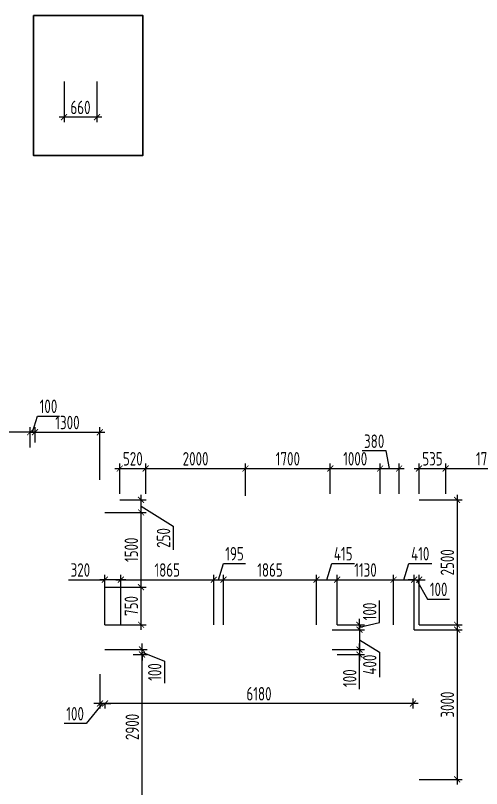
# Model space of a CAD drawing. Header units: millimetres. Extents: x -350007 to 536090, y -888 to 198380.
# Drawn here: x 61749 to 71095, y 112617 to 128109 of the extents above; entities that cross this region are included whole.
import ezdxf

# ---------------------------------------------------------------- set-up
doc = ezdxf.new("R2010")
doc.units = ezdxf.units.MM
doc.layers.add('АР_Размеры нов.', color=15, linetype='Continuous', lineweight=0)
doc.styles.add('ISOCPEUR', font='isocpeur.ttf', dxfattribs={"width": 0.7})
doc.dimstyles.new('R_100', dxfattribs={"dimtxt": 270, "dimasz": 120, "dimexe": 100, "dimexo": 0, "dimgap": 60, "dimtad": 1, "dimdec": 0, "dimrnd": 5, "dimzin": 0, "dimdsep": 46, "dimtxsty": 'ISOCPEUR', "dimblk": 'ARCHTICK', "dimcen": 0, "dimdle": 100, "dimclrd": 256, "dimclre": 256, "dimclrt": 256, "dimadec": 0, "dimazin": 0, "dimtfac": 2, "dimtdec": 0, "dimtofl": 0, "dimtmove": 1, "dimatfit": 3, "dimfxl": 1, "dimtvp": 3, "dimtolj": 1, "dimtzin": 0, "dimarcsym": 0})

# ---------------------------------------------------------------- blocks, each defined once
blk = doc.blocks.new('_ArchTick')
at = {"color": 0, "linetype": 'ByBlock', "const_width": 0.15}
blk.add_lwpolyline([(-0.5, -0.5), (0.5, 0.5)], dxfattribs=at)
blk = doc.blocks.new('*D2241')
at = {"layer": 'Defpoints', "color": 0, "ltscale": 500, "transparency": 16777216}
for p in [(59492, 119757), (59492, 119451), (62042, 119451)]:
    blk.add_point(p, dxfattribs=at)
at = {"layer": 'АР_Размеры нов.', "lineweight": -2, "ltscale": 500, "transparency": 16777216}
for p, q in [((62142, 119757), (59392, 119757)), ((59492, 119451), (59492, 119857)), ((62042, 119451), (62042, 119857))]:
    blk.add_line(p, q, dxfattribs=at)
at = {"layer": 'АР_Размеры нов.', "lineweight": -2, "ltscale": 500, "transparency": 16777216, "xscale": 120, "yscale": 120, "zscale": 120, "rotation": 180}
blk.add_blockref('_ArchTick', (59492, 119757), dxfattribs=at)
at = {"layer": 'АР_Размеры нов.', "lineweight": -2, "ltscale": 500, "transparency": 16777216, "xscale": 120, "yscale": 120, "zscale": 120}
blk.add_blockref('_ArchTick', (62042, 119757), dxfattribs=at)
at = {"layer": 'АР_Размеры нов.', "lineweight": 13, "ltscale": 500, "transparency": 16777216, "insert": (60767, 119952), "char_height": 270, "attachment_point": 5, "style": 'ISOCPEUR'}
blk.add_mtext('\\A1;2550', dxfattribs=at)
blk = doc.blocks.new('*D2363')
at = {"layer": 'Defpoints', "color": 0, "ltscale": 500, "transparency": 16777216}
for p in [(64111, 115301), (64287, 115301), (64111, 112401)]:
    blk.add_point(p, dxfattribs=at)
at = {"layer": 'АР_Размеры нов.', "lineweight": -2, "ltscale": 500, "transparency": 16777216}
for p, q in [((64111, 115301), (64387, 115301)), ((64287, 112301), (64287, 115401)), ((64111, 112401), (64387, 112401))]:
    blk.add_line(p, q, dxfattribs=at)
at = {"layer": 'АР_Размеры нов.', "lineweight": -2, "ltscale": 500, "transparency": 16777216, "xscale": 120, "yscale": 120, "zscale": 120}
for p, rotation in [((64287, 115301), 90), ((64287, 112401), 270)]:
    blk.add_blockref('_ArchTick', p, dxfattribs=dict(at, rotation=rotation))
at = {"layer": 'АР_Размеры нов.', "lineweight": 13, "ltscale": 500, "transparency": 16777216, "insert": (64092, 113851), "char_height": 270, "attachment_point": 5, "rotation": 90, "style": 'ISOCPEUR'}
blk.add_mtext('\\A1;2900', dxfattribs=at)
blk = doc.blocks.new('*D2364')
at = {"layer": 'Defpoints', "color": 0, "ltscale": 500, "transparency": 16777216}
for p in [(63542, 115401), (64111, 115301), (64287, 115401)]:
    blk.add_point(p, dxfattribs=at)
at = {"layer": 'АР_Размеры нов.', "lineweight": -2, "ltscale": 500, "transparency": 16777216}
for p, q in [((64287, 115401), (64287, 115521)), ((63542, 115401), (64387, 115401)), ((64111, 115301), (64387, 115301)), ((64287, 115301), (64287, 115401)), ((64287, 115351), (64737, 115172)), ((64287, 115301), (64287, 115181)), ((64737, 115172), (64737, 114731))]:
    blk.add_line(p, q, dxfattribs=at)
at = {"layer": 'АР_Размеры нов.', "lineweight": -2, "ltscale": 500, "transparency": 16777216, "xscale": 120, "yscale": 120, "zscale": 120}
for p, rotation in [((64287, 115401), 270), ((64287, 115301), 90)]:
    blk.add_blockref('_ArchTick', p, dxfattribs=dict(at, rotation=rotation))
at = {"layer": 'АР_Размеры нов.', "lineweight": 13, "ltscale": 500, "transparency": 16777216, "insert": (64542, 114952), "char_height": 270, "attachment_point": 5, "rotation": 90, "style": 'ISOCPEUR'}
blk.add_mtext('\\A1;100', dxfattribs=at)
blk = doc.blocks.new('*D2365')
at = {"layer": 'Defpoints', "color": 0, "ltscale": 500, "transparency": 16777216}
for p in [(63542, 116651), (64267, 116651), (63542, 115900)]:
    blk.add_point(p, dxfattribs=at)
at = {"layer": 'АР_Размеры нов.', "lineweight": -2, "ltscale": 500, "transparency": 16777216}
for p, q in [((64267, 115800), (64267, 116751)), ((63542, 116651), (64367, 116651)), ((63542, 115900), (64367, 115900))]:
    blk.add_line(p, q, dxfattribs=at)
at = {"layer": 'АР_Размеры нов.', "lineweight": -2, "ltscale": 500, "transparency": 16777216, "xscale": 120, "yscale": 120, "zscale": 120}
for p, rotation in [((64267, 116651), 90), ((64267, 115900), 270)]:
    blk.add_blockref('_ArchTick', p, dxfattribs=dict(at, rotation=rotation))
at = {"layer": 'АР_Размеры нов.', "lineweight": 13, "ltscale": 500, "transparency": 16777216, "insert": (64072, 116275), "char_height": 270, "attachment_point": 5, "rotation": 90, "style": 'ISOCPEUR'}
blk.add_mtext('\\A1;750', dxfattribs=at)
blk = doc.blocks.new('*D2366')
at = {"layer": 'Defpoints', "color": 0, "ltscale": 500, "transparency": 16777216}
for p in [(63542, 118151), (64267, 118151), (63542, 116651)]:
    blk.add_point(p, dxfattribs=at)
at = {"layer": 'АР_Размеры нов.', "lineweight": -2, "ltscale": 500, "transparency": 16777216}
for p, q in [((64267, 116551), (64267, 118251)), ((63542, 118151), (64367, 118151)), ((63542, 116651), (64367, 116651))]:
    blk.add_line(p, q, dxfattribs=at)
at = {"layer": 'АР_Размеры нов.', "lineweight": -2, "ltscale": 500, "transparency": 16777216, "xscale": 120, "yscale": 120, "zscale": 120}
for p, rotation in [((64267, 118151), 90), ((64267, 116651), 270)]:
    blk.add_blockref('_ArchTick', p, dxfattribs=dict(at, rotation=rotation))
at = {"layer": 'АР_Размеры нов.', "lineweight": 13, "ltscale": 500, "transparency": 16777216, "insert": (64072, 117401), "char_height": 270, "attachment_point": 5, "rotation": 90, "style": 'ISOCPEUR'}
blk.add_mtext('\\A1;1500', dxfattribs=at)
blk = doc.blocks.new('*D2367')
at = {"layer": 'Defpoints', "color": 0, "ltscale": 500, "transparency": 16777216}
for p in [(63842, 118401), (64267, 118401), (63542, 118151)]:
    blk.add_point(p, dxfattribs=at)
at = {"layer": 'АР_Размеры нов.', "lineweight": -2, "ltscale": 500, "transparency": 16777216}
for p, q in [((63842, 118401), (64367, 118401)), ((64267, 118051), (64267, 118501)), ((64267, 118276), (64913, 117877)), ((63542, 118151), (64367, 118151)), ((64913, 117877), (64913, 117398))]:
    blk.add_line(p, q, dxfattribs=at)
at = {"layer": 'АР_Размеры нов.', "lineweight": -2, "ltscale": 500, "transparency": 16777216, "xscale": 120, "yscale": 120, "zscale": 120}
for p, rotation in [((64267, 118401), 90), ((64267, 118151), 270)]:
    blk.add_blockref('_ArchTick', p, dxfattribs=dict(at, rotation=rotation))
at = {"layer": 'АР_Размеры нов.', "lineweight": 13, "ltscale": 500, "transparency": 16777216, "insert": (64718, 117638), "char_height": 270, "attachment_point": 5, "rotation": 90, "style": 'ISOCPEUR'}
blk.add_mtext('\\A1;250', dxfattribs=at)
blk = doc.blocks.new('*D2368')
at = {"layer": 'Defpoints', "color": 0, "ltscale": 500, "transparency": 16777216}
for p in [(62142, 119757), (62042, 119451), (62142, 119551)]:
    blk.add_point(p, dxfattribs=at)
at = {"layer": 'АР_Размеры нов.', "lineweight": -2, "ltscale": 500, "transparency": 16777216}
for p, q in [((62092, 119757), (62190, 120082)), ((62190, 120082), (62631, 120082)), ((62042, 119757), (61922, 119757)), ((62042, 119451), (62042, 119857)), ((62042, 119757), (62142, 119757)), ((62142, 119551), (62142, 119857)), ((62142, 119757), (62262, 119757))]:
    blk.add_line(p, q, dxfattribs=at)
at = {"layer": 'АР_Размеры нов.', "lineweight": -2, "ltscale": 500, "transparency": 16777216, "xscale": 120, "yscale": 120, "zscale": 120}
blk.add_blockref('_ArchTick', (62042, 119757), dxfattribs=at)
at = {"layer": 'АР_Размеры нов.', "lineweight": -2, "ltscale": 500, "transparency": 16777216, "xscale": 120, "yscale": 120, "zscale": 120, "rotation": 180}
blk.add_blockref('_ArchTick', (62142, 119757), dxfattribs=at)
at = {"layer": 'АР_Размеры нов.', "lineweight": 13, "ltscale": 500, "transparency": 16777216, "insert": (62411, 120277), "char_height": 270, "attachment_point": 5, "style": 'ISOCPEUR'}
blk.add_mtext('\\A1;100', dxfattribs=at)
blk = doc.blocks.new('*D2369')
at = {"layer": 'Defpoints', "color": 0, "ltscale": 500, "transparency": 16777216}
for p in [(63442, 119757), (62142, 119551), (63442, 118801)]:
    blk.add_point(p, dxfattribs=at)
at = {"layer": 'АР_Размеры нов.', "lineweight": -2, "ltscale": 500, "transparency": 16777216}
for p, q in [((62042, 119757), (63542, 119757)), ((62142, 119551), (62142, 119857)), ((63442, 118801), (63442, 119857))]:
    blk.add_line(p, q, dxfattribs=at)
at = {"layer": 'АР_Размеры нов.', "lineweight": -2, "ltscale": 500, "transparency": 16777216, "xscale": 120, "yscale": 120, "zscale": 120, "rotation": 180}
blk.add_blockref('_ArchTick', (62142, 119757), dxfattribs=at)
at = {"layer": 'АР_Размеры нов.', "lineweight": -2, "ltscale": 500, "transparency": 16777216, "xscale": 120, "yscale": 120, "zscale": 120}
blk.add_blockref('_ArchTick', (63442, 119757), dxfattribs=at)
at = {"layer": 'АР_Размеры нов.', "lineweight": 13, "ltscale": 500, "transparency": 16777216, "insert": (62792, 119952), "char_height": 270, "attachment_point": 5, "style": 'ISOCPEUR'}
blk.add_mtext('\\A1;1300', dxfattribs=at)
blk = doc.blocks.new('*D2370')
at = {"layer": 'Defpoints', "color": 0, "ltscale": 500, "transparency": 16777216}
for p in [(64361, 119030), (63842, 118521), (64361, 118521)]:
    blk.add_point(p, dxfattribs=at)
at = {"layer": 'АР_Размеры нов.', "lineweight": -2, "ltscale": 500, "transparency": 16777216}
for p, q in [((63742, 119030), (64461, 119030)), ((63842, 118521), (63842, 119130)), ((64361, 118521), (64361, 119130))]:
    blk.add_line(p, q, dxfattribs=at)
at = {"layer": 'АР_Размеры нов.', "lineweight": -2, "ltscale": 500, "transparency": 16777216, "xscale": 120, "yscale": 120, "zscale": 120, "rotation": 180}
blk.add_blockref('_ArchTick', (63842, 119030), dxfattribs=at)
at = {"layer": 'АР_Размеры нов.', "lineweight": -2, "ltscale": 500, "transparency": 16777216, "xscale": 120, "yscale": 120, "zscale": 120}
blk.add_blockref('_ArchTick', (64361, 119030), dxfattribs=at)
at = {"layer": 'АР_Размеры нов.', "lineweight": 13, "ltscale": 500, "transparency": 16777216, "insert": (64102, 119225), "char_height": 270, "attachment_point": 5, "style": 'ISOCPEUR'}
blk.add_mtext('\\A1;520', dxfattribs=at)
blk = doc.blocks.new('*D2371')
at = {"layer": 'Defpoints', "color": 0, "ltscale": 500, "transparency": 16777216}
for p in [(66361, 119030), (64361, 118521), (66361, 118481)]:
    blk.add_point(p, dxfattribs=at)
at = {"layer": 'АР_Размеры нов.', "lineweight": -2, "ltscale": 500, "transparency": 16777216}
for p, q in [((64261, 119030), (66461, 119030)), ((64361, 118521), (64361, 119130)), ((66361, 118481), (66361, 119130))]:
    blk.add_line(p, q, dxfattribs=at)
at = {"layer": 'АР_Размеры нов.', "lineweight": -2, "ltscale": 500, "transparency": 16777216, "xscale": 120, "yscale": 120, "zscale": 120, "rotation": 180}
blk.add_blockref('_ArchTick', (64361, 119030), dxfattribs=at)
at = {"layer": 'АР_Размеры нов.', "lineweight": -2, "ltscale": 500, "transparency": 16777216, "xscale": 120, "yscale": 120, "zscale": 120}
blk.add_blockref('_ArchTick', (66361, 119030), dxfattribs=at)
at = {"layer": 'АР_Размеры нов.', "lineweight": 13, "ltscale": 500, "transparency": 16777216, "insert": (65361, 119225), "char_height": 270, "attachment_point": 5, "style": 'ISOCPEUR'}
blk.add_mtext('\\A1;2000', dxfattribs=at)
blk = doc.blocks.new('*D2372')
at = {"layer": 'Defpoints', "color": 0, "ltscale": 500, "transparency": 16777216}
for p in [(68061, 119030), (68061, 118521), (66361, 118481)]:
    blk.add_point(p, dxfattribs=at)
at = {"layer": 'АР_Размеры нов.', "lineweight": -2, "ltscale": 500, "transparency": 16777216}
for p, q in [((66261, 119030), (68161, 119030)), ((66361, 118481), (66361, 119130)), ((68061, 118521), (68061, 119130))]:
    blk.add_line(p, q, dxfattribs=at)
at = {"layer": 'АР_Размеры нов.', "lineweight": -2, "ltscale": 500, "transparency": 16777216, "xscale": 120, "yscale": 120, "zscale": 120, "rotation": 180}
blk.add_blockref('_ArchTick', (66361, 119030), dxfattribs=at)
at = {"layer": 'АР_Размеры нов.', "lineweight": -2, "ltscale": 500, "transparency": 16777216, "xscale": 120, "yscale": 120, "zscale": 120}
blk.add_blockref('_ArchTick', (68061, 119030), dxfattribs=at)
at = {"layer": 'АР_Размеры нов.', "lineweight": 13, "ltscale": 500, "transparency": 16777216, "insert": (67211, 119225), "char_height": 270, "attachment_point": 5, "style": 'ISOCPEUR'}
blk.add_mtext('\\A1;1700', dxfattribs=at)
blk = doc.blocks.new('*D2373')
at = {"layer": 'Defpoints', "color": 0, "ltscale": 500, "transparency": 16777216}
for p in [(69061, 119030), (68061, 118521), (69061, 118521)]:
    blk.add_point(p, dxfattribs=at)
at = {"layer": 'АР_Размеры нов.', "lineweight": -2, "ltscale": 500, "transparency": 16777216}
for p, q in [((67961, 119030), (69161, 119030)), ((68061, 118521), (68061, 119130)), ((69061, 118521), (69061, 119130))]:
    blk.add_line(p, q, dxfattribs=at)
at = {"layer": 'АР_Размеры нов.', "lineweight": -2, "ltscale": 500, "transparency": 16777216, "xscale": 120, "yscale": 120, "zscale": 120, "rotation": 180}
blk.add_blockref('_ArchTick', (68061, 119030), dxfattribs=at)
at = {"layer": 'АР_Размеры нов.', "lineweight": -2, "ltscale": 500, "transparency": 16777216, "xscale": 120, "yscale": 120, "zscale": 120}
blk.add_blockref('_ArchTick', (69061, 119030), dxfattribs=at)
at = {"layer": 'АР_Размеры нов.', "lineweight": 13, "ltscale": 500, "transparency": 16777216, "insert": (68561, 119225), "char_height": 270, "attachment_point": 5, "style": 'ISOCPEUR'}
blk.add_mtext('\\A1;1000', dxfattribs=at)
blk = doc.blocks.new('*D2374')
at = {"layer": 'Defpoints', "color": 0, "ltscale": 500, "transparency": 16777216}
for p in [(69442, 119030), (69061, 118521), (69442, 118521)]:
    blk.add_point(p, dxfattribs=at)
at = {"layer": 'АР_Размеры нов.', "lineweight": -2, "ltscale": 500, "transparency": 16777216}
for p, q in [((69182, 119382), (68703, 119382)), ((69252, 119030), (69182, 119382)), ((68961, 119030), (69542, 119030)), ((69061, 118521), (69061, 119130)), ((69442, 118521), (69442, 119130))]:
    blk.add_line(p, q, dxfattribs=at)
at = {"layer": 'АР_Размеры нов.', "lineweight": -2, "ltscale": 500, "transparency": 16777216, "xscale": 120, "yscale": 120, "zscale": 120, "rotation": 180}
blk.add_blockref('_ArchTick', (69061, 119030), dxfattribs=at)
at = {"layer": 'АР_Размеры нов.', "lineweight": -2, "ltscale": 500, "transparency": 16777216, "xscale": 120, "yscale": 120, "zscale": 120}
blk.add_blockref('_ArchTick', (69442, 119030), dxfattribs=at)
at = {"layer": 'АР_Размеры нов.', "lineweight": 13, "ltscale": 500, "transparency": 16777216, "insert": (68942, 119577), "char_height": 270, "attachment_point": 5, "style": 'ISOCPEUR'}
blk.add_mtext('\\A1;380', dxfattribs=at)
blk = doc.blocks.new('*D2375')
at = {"layer": 'Defpoints', "color": 0, "ltscale": 500, "transparency": 16777216}
for p in [(70377, 119030), (69842, 118521), (70377, 118521)]:
    blk.add_point(p, dxfattribs=at)
at = {"layer": 'АР_Размеры нов.', "lineweight": -2, "ltscale": 500, "transparency": 16777216}
for p, q in [((69742, 119030), (70477, 119030)), ((69842, 118521), (69842, 119130)), ((70377, 118521), (70377, 119130))]:
    blk.add_line(p, q, dxfattribs=at)
at = {"layer": 'АР_Размеры нов.', "lineweight": -2, "ltscale": 500, "transparency": 16777216, "xscale": 120, "yscale": 120, "zscale": 120, "rotation": 180}
blk.add_blockref('_ArchTick', (69842, 119030), dxfattribs=at)
at = {"layer": 'АР_Размеры нов.', "lineweight": -2, "ltscale": 500, "transparency": 16777216, "xscale": 120, "yscale": 120, "zscale": 120}
blk.add_blockref('_ArchTick', (70377, 119030), dxfattribs=at)
at = {"layer": 'АР_Размеры нов.', "lineweight": 13, "ltscale": 500, "transparency": 16777216, "insert": (70110, 119225), "char_height": 270, "attachment_point": 5, "style": 'ISOCPEUR'}
blk.add_mtext('\\A1;535', dxfattribs=at)
blk = doc.blocks.new('*D2376')
at = {"layer": 'Defpoints', "color": 0, "ltscale": 500, "transparency": 16777216}
for p in [(72077, 119030), (70377, 118521), (72077, 118521)]:
    blk.add_point(p, dxfattribs=at)
at = {"layer": 'АР_Размеры нов.', "lineweight": -2, "ltscale": 500, "transparency": 16777216}
for p, q in [((70277, 119030), (72177, 119030)), ((70377, 118521), (70377, 119130)), ((72077, 118521), (72077, 119130))]:
    blk.add_line(p, q, dxfattribs=at)
at = {"layer": 'АР_Размеры нов.', "lineweight": -2, "ltscale": 500, "transparency": 16777216, "xscale": 120, "yscale": 120, "zscale": 120, "rotation": 180}
blk.add_blockref('_ArchTick', (70377, 119030), dxfattribs=at)
at = {"layer": 'АР_Размеры нов.', "lineweight": -2, "ltscale": 500, "transparency": 16777216, "xscale": 120, "yscale": 120, "zscale": 120}
blk.add_blockref('_ArchTick', (72077, 119030), dxfattribs=at)
at = {"layer": 'АР_Размеры нов.', "lineweight": 13, "ltscale": 500, "transparency": 16777216, "insert": (71227, 119225), "char_height": 270, "attachment_point": 5, "style": 'ISOCPEUR'}
blk.add_mtext('\\A1;1700', dxfattribs=at)
blk = doc.blocks.new('*D2472')
at = {"layer": 'Defpoints', "color": 0, "ltscale": 500, "transparency": 16777216}
for p in [(63542, 114329), (63542, 114321), (69722, 114221)]:
    blk.add_point(p, dxfattribs=at)
at = {"layer": 'АР_Размеры нов.', "lineweight": -2, "ltscale": 500, "transparency": 16777216}
for p, q in [((69722, 114221), (69722, 114421)), ((69822, 114321), (63442, 114321)), ((63542, 114329), (63542, 114221))]:
    blk.add_line(p, q, dxfattribs=at)
at = {"layer": 'АР_Размеры нов.', "lineweight": -2, "ltscale": 500, "transparency": 16777216, "xscale": 120, "yscale": 120, "zscale": 120, "rotation": 180}
blk.add_blockref('_ArchTick', (63542, 114321), dxfattribs=at)
at = {"layer": 'АР_Размеры нов.', "lineweight": -2, "ltscale": 500, "transparency": 16777216, "xscale": 120, "yscale": 120, "zscale": 120}
blk.add_blockref('_ArchTick', (69722, 114321), dxfattribs=at)
at = {"layer": 'АР_Размеры нов.', "lineweight": 13, "ltscale": 500, "transparency": 16777216, "insert": (66632, 114516), "char_height": 270, "attachment_point": 5, "style": 'ISOCPEUR'}
blk.add_mtext('\\A1;6180', dxfattribs=at)
blk = doc.blocks.new('*D2473')
at = {"layer": 'Defpoints', "color": 0, "ltscale": 500, "transparency": 16777216}
for p in [(63442, 114910), (63442, 114321), (63542, 114329)]:
    blk.add_point(p, dxfattribs=at)
at = {"layer": 'АР_Размеры нов.', "lineweight": -2, "ltscale": 500, "transparency": 16777216}
for p, q in [((63442, 114910), (63442, 114221)), ((63492, 114321), (63166, 113921)), ((63442, 114321), (63322, 114321)), ((63542, 114321), (63442, 114321)), ((63542, 114329), (63542, 114221)), ((63542, 114321), (63662, 114321)), ((63166, 113921), (62725, 113921))]:
    blk.add_line(p, q, dxfattribs=at)
at = {"layer": 'АР_Размеры нов.', "lineweight": -2, "ltscale": 500, "transparency": 16777216, "xscale": 120, "yscale": 120, "zscale": 120}
blk.add_blockref('_ArchTick', (63442, 114321), dxfattribs=at)
at = {"layer": 'АР_Размеры нов.', "lineweight": -2, "ltscale": 500, "transparency": 16777216, "xscale": 120, "yscale": 120, "zscale": 120, "rotation": 180}
blk.add_blockref('_ArchTick', (63542, 114321), dxfattribs=at)
at = {"layer": 'АР_Размеры нов.', "lineweight": 13, "ltscale": 500, "transparency": 16777216, "insert": (62945, 114116), "char_height": 270, "attachment_point": 5, "style": 'ISOCPEUR'}
blk.add_mtext('\\A1;100', dxfattribs=at)
blk = doc.blocks.new('*D4109')
at = {"layer": 'Defpoints', "color": 0, "transparency": 16777216}
for p in [(65724, 116802), (63860, 115900), (65724, 115900)]:
    blk.add_point(p, dxfattribs=at)
at = {"layer": 'АР_Размеры нов.', "lineweight": -2, "transparency": 16777216}
for p, q in [((63860, 115900), (63860, 116902)), ((65724, 115900), (65724, 116902)), ((63760, 116802), (65824, 116802))]:
    blk.add_line(p, q, dxfattribs=at)
at = {"layer": 'АР_Размеры нов.', "lineweight": -2, "transparency": 16777216, "xscale": 120, "yscale": 120, "zscale": 120, "rotation": 180}
blk.add_blockref('_ArchTick', (63860, 116802), dxfattribs=at)
at = {"layer": 'АР_Размеры нов.', "lineweight": -2, "transparency": 16777216, "xscale": 120, "yscale": 120, "zscale": 120}
blk.add_blockref('_ArchTick', (65724, 116802), dxfattribs=at)
at = {"layer": 'АР_Размеры нов.', "transparency": 16777216, "insert": (64792, 116997), "char_height": 270, "attachment_point": 5, "style": 'ISOCPEUR'}
blk.add_mtext('\\A1;1865', dxfattribs=at)
blk = doc.blocks.new('*D4110')
at = {"layer": 'Defpoints', "color": 0, "transparency": 16777216}
for p in [(63542, 116802), (63542, 115900), (63860, 115900)]:
    blk.add_point(p, dxfattribs=at)
at = {"layer": 'АР_Размеры нов.', "lineweight": -2, "transparency": 16777216}
for p, q in [((63542, 115900), (63542, 116902)), ((63860, 115900), (63860, 116902)), ((62811, 116802), (63542, 116802)), ((63960, 116802), (63442, 116802))]:
    blk.add_line(p, q, dxfattribs=at)
at = {"layer": 'АР_Размеры нов.', "lineweight": -2, "transparency": 16777216, "xscale": 120, "yscale": 120, "zscale": 120, "rotation": 180}
blk.add_blockref('_ArchTick', (63542, 116802), dxfattribs=at)
at = {"layer": 'АР_Размеры нов.', "lineweight": -2, "transparency": 16777216, "xscale": 120, "yscale": 120, "zscale": 120}
blk.add_blockref('_ArchTick', (63860, 116802), dxfattribs=at)
at = {"layer": 'АР_Размеры нов.', "transparency": 16777216, "insert": (63051, 116997), "char_height": 270, "attachment_point": 5, "style": 'ISOCPEUR'}
blk.add_mtext('\\A1;320', dxfattribs=at)
blk = doc.blocks.new('*D4111')
at = {"layer": 'Defpoints', "color": 0, "transparency": 16777216}
for p in [(65920, 116802), (65724, 115900), (65920, 115900)]:
    blk.add_point(p, dxfattribs=at)
at = {"layer": 'АР_Размеры нов.', "lineweight": -2, "transparency": 16777216}
for p, q in [((65822, 116802), (65920, 117127)), ((65920, 117127), (66361, 117127)), ((65724, 115900), (65724, 116902)), ((65920, 115900), (65920, 116902)), ((65624, 116802), (66020, 116802))]:
    blk.add_line(p, q, dxfattribs=at)
at = {"layer": 'АР_Размеры нов.', "lineweight": -2, "transparency": 16777216, "xscale": 120, "yscale": 120, "zscale": 120, "rotation": 180}
blk.add_blockref('_ArchTick', (65724, 116802), dxfattribs=at)
at = {"layer": 'АР_Размеры нов.', "lineweight": -2, "transparency": 16777216, "xscale": 120, "yscale": 120, "zscale": 120}
blk.add_blockref('_ArchTick', (65920, 116802), dxfattribs=at)
at = {"layer": 'АР_Размеры нов.', "transparency": 16777216, "insert": (66141, 117322), "char_height": 270, "attachment_point": 5, "style": 'ISOCPEUR'}
blk.add_mtext('\\A1;195', dxfattribs=at)
blk = doc.blocks.new('*D4112')
at = {"layer": 'Defpoints', "color": 0, "transparency": 16777216}
for p in [(67784, 116802), (65920, 115900), (67784, 115900)]:
    blk.add_point(p, dxfattribs=at)
at = {"layer": 'АР_Размеры нов.', "lineweight": -2, "transparency": 16777216}
for p, q in [((65920, 115900), (65920, 116902)), ((67784, 115900), (67784, 116902)), ((65820, 116802), (67884, 116802))]:
    blk.add_line(p, q, dxfattribs=at)
at = {"layer": 'АР_Размеры нов.', "lineweight": -2, "transparency": 16777216, "xscale": 120, "yscale": 120, "zscale": 120, "rotation": 180}
blk.add_blockref('_ArchTick', (65920, 116802), dxfattribs=at)
at = {"layer": 'АР_Размеры нов.', "lineweight": -2, "transparency": 16777216, "xscale": 120, "yscale": 120, "zscale": 120}
blk.add_blockref('_ArchTick', (67784, 116802), dxfattribs=at)
at = {"layer": 'АР_Размеры нов.', "transparency": 16777216, "insert": (66852, 116997), "char_height": 270, "attachment_point": 5, "style": 'ISOCPEUR'}
blk.add_mtext('\\A1;1865', dxfattribs=at)
blk = doc.blocks.new('*D4113')
at = {"layer": 'Defpoints', "color": 0, "transparency": 16777216}
for p in [(68201, 116802), (67784, 115900), (68201, 115898)]:
    blk.add_point(p, dxfattribs=at)
at = {"layer": 'АР_Размеры нов.', "lineweight": -2, "transparency": 16777216}
for p, q in [((67993, 116802), (68090, 117127)), ((68090, 117127), (68550, 117127)), ((67784, 115900), (67784, 116902)), ((68201, 115898), (68201, 116902)), ((67684, 116802), (68301, 116802))]:
    blk.add_line(p, q, dxfattribs=at)
at = {"layer": 'АР_Размеры нов.', "lineweight": -2, "transparency": 16777216, "xscale": 120, "yscale": 120, "zscale": 120, "rotation": 180}
blk.add_blockref('_ArchTick', (67784, 116802), dxfattribs=at)
at = {"layer": 'АР_Размеры нов.', "lineweight": -2, "transparency": 16777216, "xscale": 120, "yscale": 120, "zscale": 120}
blk.add_blockref('_ArchTick', (68201, 116802), dxfattribs=at)
at = {"layer": 'АР_Размеры нов.', "transparency": 16777216, "insert": (68320, 117322), "char_height": 270, "attachment_point": 5, "style": 'ISOCPEUR'}
blk.add_mtext('\\A1;415', dxfattribs=at)
blk = doc.blocks.new('*D4114')
at = {"layer": 'Defpoints', "color": 0, "transparency": 16777216}
for p in [(69332, 116802), (68201, 115898), (69332, 115900)]:
    blk.add_point(p, dxfattribs=at)
at = {"layer": 'АР_Размеры нов.', "lineweight": -2, "transparency": 16777216}
for p, q in [((68201, 115898), (68201, 116902)), ((69332, 115900), (69332, 116902)), ((68101, 116802), (69432, 116802))]:
    blk.add_line(p, q, dxfattribs=at)
at = {"layer": 'АР_Размеры нов.', "lineweight": -2, "transparency": 16777216, "xscale": 120, "yscale": 120, "zscale": 120, "rotation": 180}
blk.add_blockref('_ArchTick', (68201, 116802), dxfattribs=at)
at = {"layer": 'АР_Размеры нов.', "lineweight": -2, "transparency": 16777216, "xscale": 120, "yscale": 120, "zscale": 120}
blk.add_blockref('_ArchTick', (69332, 116802), dxfattribs=at)
at = {"layer": 'АР_Размеры нов.', "transparency": 16777216, "insert": (68767, 116997), "char_height": 270, "attachment_point": 5, "style": 'ISOCPEUR'}
blk.add_mtext('\\A1;1130', dxfattribs=at)
blk = doc.blocks.new('*D4115')
at = {"layer": 'Defpoints', "color": 0, "transparency": 16777216}
for p in [(69742, 116802), (69332, 115900), (69742, 115800)]:
    blk.add_point(p, dxfattribs=at)
at = {"layer": 'АР_Размеры нов.', "lineweight": -2, "transparency": 16777216}
for p, q in [((69537, 116802), (69635, 117127)), ((69635, 117127), (70095, 117127)), ((69332, 115900), (69332, 116902)), ((69742, 115800), (69742, 116902)), ((69232, 116802), (69842, 116802))]:
    blk.add_line(p, q, dxfattribs=at)
at = {"layer": 'АР_Размеры нов.', "lineweight": -2, "transparency": 16777216, "xscale": 120, "yscale": 120, "zscale": 120, "rotation": 180}
blk.add_blockref('_ArchTick', (69332, 116802), dxfattribs=at)
at = {"layer": 'АР_Размеры нов.', "lineweight": -2, "transparency": 16777216, "xscale": 120, "yscale": 120, "zscale": 120}
blk.add_blockref('_ArchTick', (69742, 116802), dxfattribs=at)
at = {"layer": 'АР_Размеры нов.', "transparency": 16777216, "insert": (69865, 117322), "char_height": 270, "attachment_point": 5, "style": 'ISOCPEUR'}
blk.add_mtext('\\A1;410', dxfattribs=at)
blk = doc.blocks.new('*D4116')
at = {"layer": 'Defpoints', "color": 0, "transparency": 16777216}
for p in [(69842, 116802), (69842, 115900), (69742, 115800)]:
    blk.add_point(p, dxfattribs=at)
at = {"layer": 'АР_Размеры нов.', "lineweight": -2, "transparency": 16777216}
for p, q in [((69742, 115800), (69742, 116902)), ((69842, 115900), (69842, 116902)), ((69742, 116802), (69622, 116802)), ((69742, 116802), (69842, 116802)), ((69792, 116802), (70014, 116413)), ((69842, 116802), (69962, 116802)), ((70014, 116413), (70455, 116413))]:
    blk.add_line(p, q, dxfattribs=at)
at = {"layer": 'АР_Размеры нов.', "lineweight": -2, "transparency": 16777216, "xscale": 120, "yscale": 120, "zscale": 120}
blk.add_blockref('_ArchTick', (69742, 116802), dxfattribs=at)
at = {"layer": 'АР_Размеры нов.', "lineweight": -2, "transparency": 16777216, "xscale": 120, "yscale": 120, "zscale": 120, "rotation": 180}
blk.add_blockref('_ArchTick', (69842, 116802), dxfattribs=at)
at = {"layer": 'АР_Размеры нов.', "transparency": 16777216, "insert": (70234, 116608), "char_height": 270, "attachment_point": 5, "style": 'ISOCPEUR'}
blk.add_mtext('\\A1;100', dxfattribs=at)
blk = doc.blocks.new('*D4117')
at = {"layer": 'Defpoints', "color": 0, "transparency": 16777216}
for p in [(68102, 115800), (68102, 115401), (68646, 115401)]:
    blk.add_point(p, dxfattribs=at)
at = {"layer": 'АР_Размеры нов.', "lineweight": -2, "transparency": 16777216}
for p, q in [((68646, 115900), (68646, 115301)), ((68102, 115800), (68746, 115800)), ((68646, 115600), (69048, 115349)), ((68102, 115401), (68746, 115401)), ((69048, 115349), (69048, 114851))]:
    blk.add_line(p, q, dxfattribs=at)
at = {"layer": 'АР_Размеры нов.', "lineweight": -2, "transparency": 16777216, "xscale": 120, "yscale": 120, "zscale": 120}
for p, rotation in [((68646, 115800), 90), ((68646, 115401), 270)]:
    blk.add_blockref('_ArchTick', p, dxfattribs=dict(at, rotation=rotation))
at = {"layer": 'АР_Размеры нов.', "transparency": 16777216, "insert": (68853, 115100), "char_height": 270, "attachment_point": 5, "rotation": 90, "style": 'ISOCPEUR'}
blk.add_mtext('\\A1;400', dxfattribs=at)
blk = doc.blocks.new('*D4118')
at = {"layer": 'Defpoints', "color": 0, "transparency": 16777216}
for p in [(68102, 115401), (68202, 115301), (68646, 115301)]:
    blk.add_point(p, dxfattribs=at)
at = {"layer": 'АР_Размеры нов.', "lineweight": -2, "transparency": 16777216}
for p, q in [((68646, 115401), (68646, 115521)), ((68102, 115401), (68746, 115401)), ((68202, 115301), (68746, 115301)), ((68646, 115401), (68646, 115301)), ((68646, 115301), (68646, 115181)), ((68646, 114608), (68646, 115301))]:
    blk.add_line(p, q, dxfattribs=at)
at = {"layer": 'АР_Размеры нов.', "lineweight": -2, "transparency": 16777216, "xscale": 120, "yscale": 120, "zscale": 120}
for p, rotation in [((68646, 115401), 270), ((68646, 115301), 90)]:
    blk.add_blockref('_ArchTick', p, dxfattribs=dict(at, rotation=rotation))
at = {"layer": 'АР_Размеры нов.', "transparency": 16777216, "insert": (68451, 114829), "char_height": 270, "attachment_point": 5, "rotation": 90, "style": 'ISOCPEUR'}
blk.add_mtext('\\A1;100', dxfattribs=at)
blk = doc.blocks.new('*D4119')
at = {"layer": 'Defpoints', "color": 0, "transparency": 16777216}
for p in [(68202, 115898), (68646, 115898), (68102, 115800)]:
    blk.add_point(p, dxfattribs=at)
at = {"layer": 'АР_Размеры нов.', "lineweight": -2, "transparency": 16777216}
for p, q in [((69046, 115945), (69046, 116386)), ((68202, 115898), (68746, 115898)), ((68646, 115898), (68646, 116018)), ((68646, 115849), (69046, 115945)), ((68646, 115800), (68646, 115898)), ((68102, 115800), (68746, 115800)), ((68646, 115800), (68646, 115680))]:
    blk.add_line(p, q, dxfattribs=at)
at = {"layer": 'АР_Размеры нов.', "lineweight": -2, "transparency": 16777216, "xscale": 120, "yscale": 120, "zscale": 120}
for p, rotation in [((68646, 115898), 270), ((68646, 115800), 90)]:
    blk.add_blockref('_ArchTick', p, dxfattribs=dict(at, rotation=rotation))
at = {"layer": 'АР_Размеры нов.', "transparency": 16777216, "insert": (68851, 116166), "char_height": 270, "attachment_point": 5, "rotation": 90, "style": 'ISOCPEUR'}
blk.add_mtext('\\A1;100', dxfattribs=at)
blk = doc.blocks.new('*D4120')
at = {"layer": 'Defpoints', "color": 0, "transparency": 16777216}
for p in [(69842, 118401), (69842, 115900), (70604, 115900)]:
    blk.add_point(p, dxfattribs=at)
at = {"layer": 'АР_Размеры нов.', "lineweight": -2, "transparency": 16777216}
for p, q in [((69842, 118401), (70704, 118401)), ((70604, 118501), (70604, 115800)), ((69842, 115900), (70704, 115900))]:
    blk.add_line(p, q, dxfattribs=at)
at = {"layer": 'АР_Размеры нов.', "lineweight": -2, "transparency": 16777216, "xscale": 120, "yscale": 120, "zscale": 120}
for p, rotation in [((70604, 118401), 90), ((70604, 115900), 270)]:
    blk.add_blockref('_ArchTick', p, dxfattribs=dict(at, rotation=rotation))
at = {"layer": 'АР_Размеры нов.', "transparency": 16777216, "insert": (70409, 117150), "char_height": 270, "attachment_point": 5, "rotation": 90, "style": 'ISOCPEUR'}
blk.add_mtext('\\A1;2500', dxfattribs=at)
blk = doc.blocks.new('*D4178')
at = {"layer": 'Defpoints', "color": 0, "transparency": 16777216}
for p in [(69742, 115800), (69842, 112801), (70604, 112801)]:
    blk.add_point(p, dxfattribs=at)
at = {"layer": 'АР_Размеры нов.', "lineweight": -2, "transparency": 16777216}
for p, q in [((70604, 115900), (70604, 112701)), ((69742, 115800), (70704, 115800)), ((69842, 112801), (70704, 112801))]:
    blk.add_line(p, q, dxfattribs=at)
at = {"layer": 'АР_Размеры нов.', "lineweight": -2, "transparency": 16777216, "xscale": 120, "yscale": 120, "zscale": 120}
for p, rotation in [((70604, 115800), 90), ((70604, 112801), 270)]:
    blk.add_blockref('_ArchTick', p, dxfattribs=dict(at, rotation=rotation))
at = {"layer": 'АР_Размеры нов.', "transparency": 16777216, "insert": (70409, 114300), "char_height": 270, "attachment_point": 5, "rotation": 90, "style": 'ISOCPEUR'}
blk.add_mtext('\\A1;3000', dxfattribs=at)
blk = doc.blocks.new('*D6581')
at = {"layer": 'Defpoints', "color": 0, "transparency": 16777216}
for p in [(62723, 126784), (63382, 126784), (62723, 126071)]:
    blk.add_point(p, dxfattribs=at)
at = {"layer": 'АР_Размеры нов.', "lineweight": -2, "transparency": 16777216}
for p, q in [((62723, 126784), (62723, 125971)), ((63382, 126784), (63382, 125971)), ((63482, 126071), (62623, 126071))]:
    blk.add_line(p, q, dxfattribs=at)
at = {"layer": 'АР_Размеры нов.', "lineweight": -2, "transparency": 16777216, "xscale": 120, "yscale": 120, "zscale": 120, "rotation": 180}
blk.add_blockref('_ArchTick', (62723, 126071), dxfattribs=at)
at = {"layer": 'АР_Размеры нов.', "lineweight": -2, "transparency": 16777216, "xscale": 120, "yscale": 120, "zscale": 120}
blk.add_blockref('_ArchTick', (63382, 126071), dxfattribs=at)
at = {"layer": 'АР_Размеры нов.', "transparency": 16777216, "insert": (63053, 126266), "char_height": 270, "attachment_point": 5, "style": 'ISOCPEUR'}
blk.add_mtext('\\A1;660', dxfattribs=at)

msp = doc.modelspace()

# ---------------------------------------------------------------- linework, layer by layer
at = {"color": 12, "lineweight": 30, "true_color": 0xe00000}
msp.add_lwpolyline([(62113.8, 128109), (64302.3, 128109), (64302.3, 125301.7), (62113.8, 125301.7)], close=True, dxfattribs=at)

# ---------------------------------------------------------------- dimensions: what is measured, and where the dimension line sits
at = {"layer": 'АР_Размеры нов.'}
for base, p1, p2, picture, middle in [((62723.5, 126070.8), (63382.4, 126784), (62723.5, 126784), '*D6581', (63052.9, 126265.8)), ((65920.4, 116802.3), (65724.4, 115899.6), (65920.4, 115899.6), '*D4111', (65979.9, 117322.3)), ((68201.1, 116802.3), (67784.4, 115899.6), (68201.1, 115897.8), '*D4113', (68150.2, 117322.3)), ((69742.4, 116802.3), (69332.4, 115899.6), (69742.4, 115799.6), '*D4115', (69694.9, 117322.3)), ((65724.4, 116802.3), (63860.4, 115899.6), (65724.4, 115899.6), '*D4109', (64792.4, 116997.3)), ((67784.4, 116802.3), (65920.4, 115899.6), (67784.4, 115899.6), '*D4112', (66852.4, 116997.3)), ((69332.4, 116802.3), (68201.1, 115897.8), (69332.4, 115899.6), '*D4114', (68766.7, 116997.3))]:
    dim = msp.add_linear_dim(base=base, p1=p1, p2=p2, dimstyle='R_100', override={"dimpost": '\\X'}, dxfattribs=at)
    dim.commit()
    dim.dimension.update_dxf_attribs({"geometry": picture, "text_midpoint": middle})
at = {"layer": 'АР_Размеры нов.', "lineweight": 13, "ltscale": 500}
for base, p1, p2, picture, middle in [((62142.4, 119756.9), (62042.4, 119450.6), (62142.4, 119550.6), '*D2368', (62249.9, 120276.9)), ((59492.4, 119756.9), (62042.4, 119450.6), (59492.4, 119450.6), '*D2241', (60767.4, 119951.9)), ((63442.4, 119756.9), (62142.4, 119550.6), (63442.4, 118800.7), '*D2369', (62792.4, 119951.9)), ((64360.8, 119029.9), (63842.4, 118520.7), (64360.8, 118520.7), '*D2370', (64101.6, 119224.9)), ((66360.8, 119029.9), (64360.8, 118520.7), (66360.8, 118480.7), '*D2371', (65360.8, 119224.9)), ((68060.8, 119029.9), (66360.8, 118480.7), (68060.8, 118520.7), '*D2372', (67210.8, 119224.9)), ((69060.8, 119029.9), (68060.8, 118520.7), (69060.8, 118520.7), '*D2373', (68560.8, 119224.9)), ((70377.4, 119029.9), (69842.4, 118520.7), (70377.4, 118520.7), '*D2375', (70109.9, 119224.9)), ((72077.4, 119029.9), (70377.4, 118520.7), (72077.4, 118520.7), '*D2376', (71227.4, 119224.9)), ((63542.4, 114321.5), (69722.4, 114220.9), (63542.4, 114328.7), '*D2472', (66632.4, 114516.5))]:
    dim = msp.add_linear_dim(base=base, p1=p1, p2=p2, dimstyle='R_100', override={"dimpost": '\\X'}, dxfattribs=at)
    dim.commit()
    dim.dimension.update_dxf_attribs({"geometry": picture, "text_midpoint": middle})
for base, p1, p2, picture, middle in [((69442.4, 119029.9), (69060.8, 118520.7), (69442.4, 118520.7), '*D2374', (69121.7, 119381.8)), ((63442.4, 114321.5), (63542.4, 114328.7), (63442.4, 114910.3), '*D2473', (63105.9, 113921.5))]:
    dim = msp.add_linear_dim(base=base, p1=p1, p2=p2, dimstyle='R_100', override={"dimpost": '\\X'}, dxfattribs=at)
    dim.commit()
    dim.dimension.update_dxf_attribs({"geometry": picture, "text_midpoint": middle, "dimtype": 160})
for base, p1, p2, picture, middle in [((64266.6, 118400.7), (63542.4, 118150.7), (63842.4, 118400.7), '*D2367', (64912.9, 117817.2)), ((64286.6, 115400.7), (64110.9, 115300.7), (63542.4, 115400.7), '*D2364', (64736.8, 115112.3))]:
    dim = msp.add_linear_dim(base=base, p1=p1, p2=p2, angle=90, dimstyle='R_100', override={"dimpost": '\\X'}, dxfattribs=at)
    dim.commit()
    dim.dimension.update_dxf_attribs({"geometry": picture, "text_midpoint": middle, "dimtype": 160})
at = {"layer": 'АР_Размеры нов.'}
for base, p1, p2, picture, middle in [((70603.7, 115899.6), (69842.4, 118400.7), (69842.4, 115899.6), '*D4120', (70408.7, 117150.2)), ((70603.7, 112800.7), (69742.4, 115799.6), (69842.4, 112800.7), '*D4178', (70408.7, 114300.2))]:
    dim = msp.add_linear_dim(base=base, p1=p1, p2=p2, angle=90, dimstyle='R_100', override={"dimpost": '\\X'}, dxfattribs=at)
    dim.commit()
    dim.dimension.update_dxf_attribs({"geometry": picture, "text_midpoint": middle})
at = {"layer": 'АР_Размеры нов.', "lineweight": 13, "ltscale": 500}
for base, p1, p2, picture, middle in [((64266.6, 118150.7), (63542.4, 116650.7), (63542.4, 118150.7), '*D2366', (64071.6, 117400.7)), ((64266.6, 116650.7), (63542.4, 115899.6), (63542.4, 116650.7), '*D2365', (64071.6, 116275.2)), ((64286.6, 115300.7), (64110.9, 112400.7), (64110.9, 115300.7), '*D2363', (64091.6, 113850.7))]:
    dim = msp.add_linear_dim(base=base, p1=p1, p2=p2, angle=90, dimstyle='R_100', override={"dimpost": '\\X'}, dxfattribs=at)
    dim.commit()
    dim.dimension.update_dxf_attribs({"geometry": picture, "text_midpoint": middle})
at = {"layer": 'АР_Размеры нов.'}
for base, p1, p2, picture, middle in [((63542.4, 116802.3), (63860.4, 115899.6), (63542.4, 115899.6), '*D4110', (63050.7, 116807.7)), ((69842.4, 116802.3), (69742.4, 115799.6), (69842.4, 115899.6), '*D4116', (70073.7, 116412.5))]:
    dim = msp.add_linear_dim(base=base, p1=p1, p2=p2, dimstyle='R_100', override={"dimpost": '\\X'}, dxfattribs=at)
    dim.commit()
    dim.dimension.update_dxf_attribs({"geometry": picture, "text_midpoint": middle, "dimtype": 160})
for base, p1, p2, picture, middle in [((68645.7, 115897.8), (68102.4, 115799.6), (68201.7, 115897.8), '*D4119', (69045.7, 116004.9)), ((68645.7, 115400.7), (68102.4, 115799.6), (68102.4, 115400.7), '*D4117', (69047.9, 115289)), ((68645.7, 115300.7), (68102.4, 115400.7), (68202.4, 115300.7), '*D4118', (68673.8, 114828.5))]:
    dim = msp.add_linear_dim(base=base, p1=p1, p2=p2, angle=90, dimstyle='R_100', override={"dimpost": '\\X'}, dxfattribs=at)
    dim.commit()
    dim.dimension.update_dxf_attribs({"geometry": picture, "text_midpoint": middle, "dimtype": 160})

doc.saveas('drawing.dxf')
